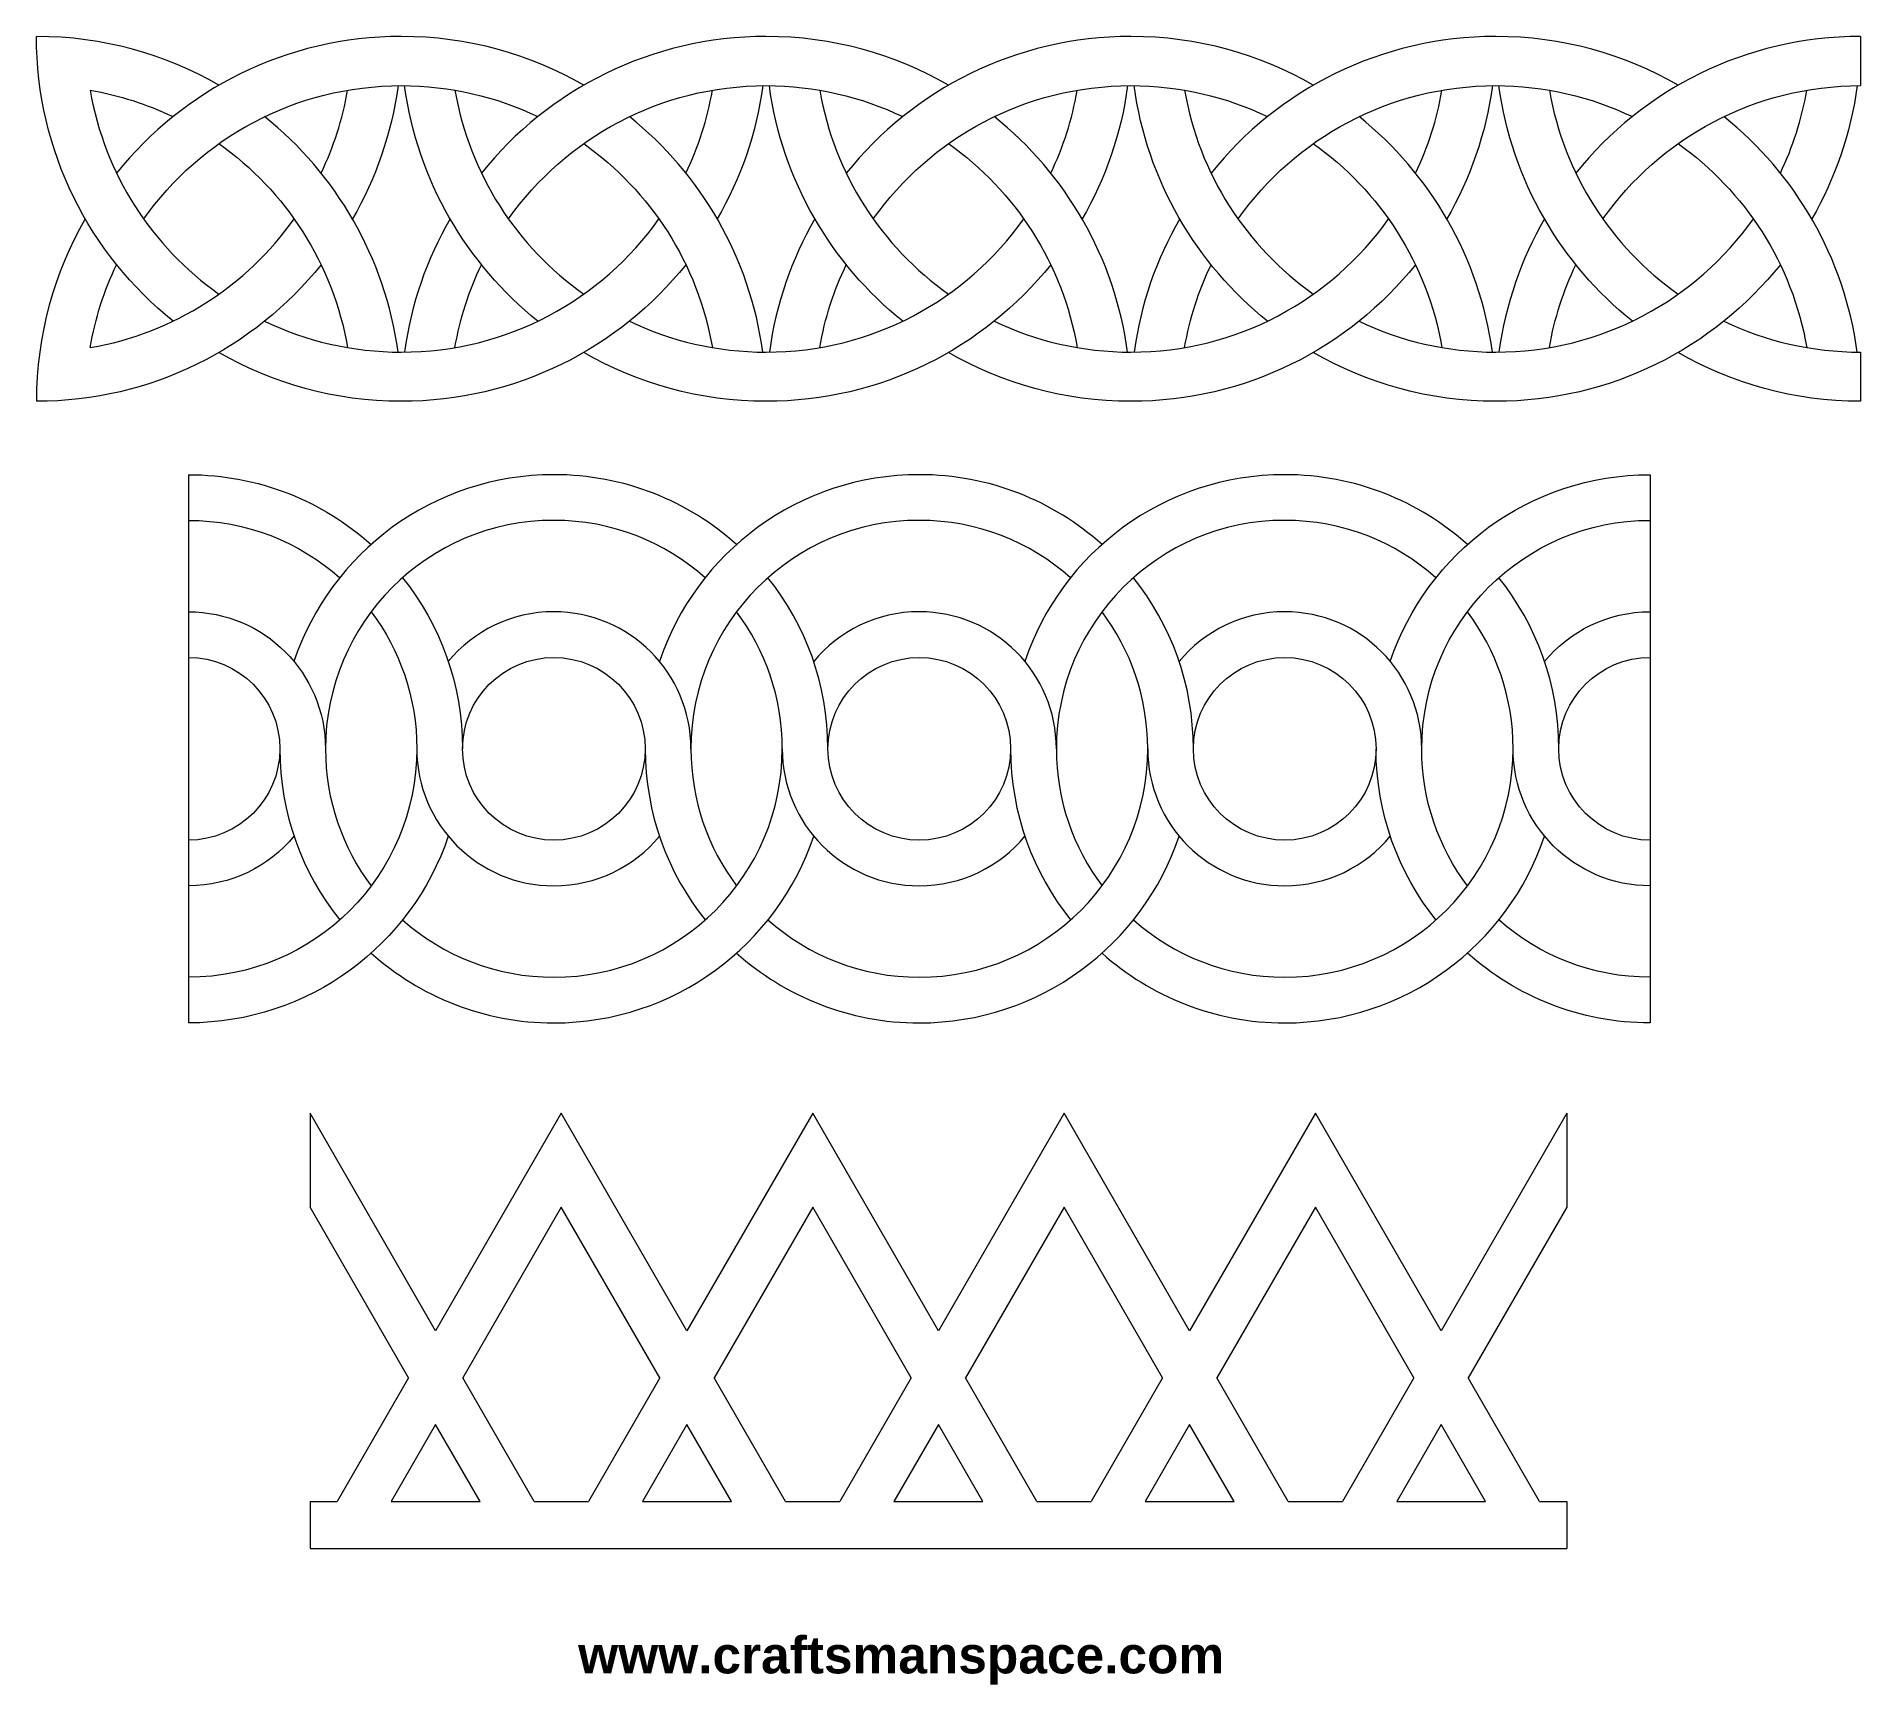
# Model space of a CAD drawing. Header units: millimetres. Extents: x -98 to 100, y -15 to 164.
import ezdxf

# ---------------------------------------------------------------- set-up
doc = ezdxf.new("R2010")
doc.units = ezdxf.units.MM
doc.header["$MEASUREMENT"] = 0
doc.layers.add('Default', color=7, linetype='Continuous')

msp = doc.modelspace()

# ---------------------------------------------------------------- linework, layer by layer
at = {"layer": 'Default', "lineweight": 20}
for centre in [(-42.13, 86.4), (-2.43, 86.4), (37.27, 86.4)]:
    msp.add_ellipse(centre, major_axis=(0, 9.92), ratio=1, dxfattribs=at)
for points in [[(-78.52, 158.48), (-84.35, 161.85), (-91.12, 163.78), (-98.34, 163.78)], [(-83.49, 132.86), (-92.54, 140.12), (-98.34, 151.27), (-98.34, 163.78)], [(99.82, 163.78), (87.31, 163.78), (76.16, 157.99), (68.9, 148.94)], [(99.82, 163.78), (99.82, 163.78), (99.82, 158.44), (99.82, 158.44)], [(-92.5, 157.94), (-89.33, 157.4), (-86.31, 156.42), (-83.49, 155.07)], [(-92.5, 157.94), (-90.94, 148.82), (-85.77, 140.93), (-78.52, 135.79)], [(-67.41, 148.94), (-66.06, 151.75), (-65.08, 154.77), (-64.54, 157.94)], [(-59.06, 158.44), (-59.76, 153.22), (-61.48, 148.33), (-64.01, 143.96)], [(-43.86, 132.86), (-51.6, 139.07), (-56.96, 148.12), (-58.35, 158.44)], [(-52.87, 157.94), (-51.31, 148.82), (-46.14, 140.93), (-38.89, 135.79)], [(-27.78, 148.94), (-26.43, 151.75), (-25.45, 154.77), (-24.91, 157.94)], [(-19.43, 158.44), (-20.13, 153.22), (-21.85, 148.33), (-24.38, 143.96)], [(-4.23, 132.86), (-11.97, 139.07), (-17.33, 148.12), (-18.72, 158.44)], [(-13.24, 157.94), (-11.68, 148.82), (-6.51, 140.93), (0.74, 135.79)], [(11.85, 148.94), (13.2, 151.75), (14.18, 154.77), (14.72, 157.94)], [(20.2, 158.44), (19.5, 153.22), (17.78, 148.33), (15.26, 143.96)], [(35.4, 132.86), (27.66, 139.07), (22.3, 148.12), (20.91, 158.44)], [(26.39, 157.94), (27.95, 148.82), (33.12, 140.93), (40.37, 135.79)], [(51.48, 148.94), (52.83, 151.75), (53.81, 154.77), (54.35, 157.94)], [(59.83, 158.44), (59.13, 153.22), (57.41, 148.33), (54.89, 143.96)], [(75.03, 132.86), (67.29, 139.07), (61.93, 148.12), (60.54, 158.44)], [(66.02, 157.94), (67.59, 148.82), (72.75, 140.93), (80, 135.79)], [(71.83, 143.96), (78.04, 152.72), (88.26, 158.44), (99.82, 158.44)], [(91.11, 148.94), (92.46, 151.75), (93.44, 154.77), (93.98, 157.94)], [(99.46, 158.44), (98.76, 153.22), (97.04, 148.33), (94.52, 143.96)], [(-59.06, 129.49), (-60.45, 139.8), (-65.81, 148.86), (-73.55, 155.07)], [(-19.43, 129.49), (-20.82, 139.8), (-26.18, 148.86), (-33.91, 155.07)], [(20.2, 129.49), (18.81, 139.8), (13.45, 148.86), (5.72, 155.07)], [(59.83, 129.49), (58.44, 139.8), (53.08, 148.86), (45.35, 155.07)], [(99.46, 129.49), (98.07, 139.8), (92.72, 148.86), (84.98, 155.07)], [(-78.52, 152.14), (-71.27, 146.99), (-66.1, 139.1), (-64.54, 129.98)], [(-38.89, 152.14), (-31.64, 146.99), (-26.47, 139.1), (-24.91, 129.98)], [(0.74, 152.14), (7.99, 146.99), (13.16, 139.1), (14.72, 129.98)], [(40.37, 152.14), (47.62, 146.99), (52.79, 139.1), (54.35, 129.98)], [(80, 152.14), (87.25, 146.99), (92.42, 139.1), (93.98, 129.98)], [(-93.03, 143.96), (-96.41, 138.13), (-98.34, 131.37), (-98.34, 124.15)], [(-92.5, 129.98), (-83.38, 131.55), (-75.49, 136.71), (-70.35, 143.96)], [(-53.4, 143.96), (-55.93, 139.6), (-57.65, 134.7), (-58.35, 129.49)], [(-13.77, 143.96), (-16.3, 139.6), (-18.01, 134.7), (-18.72, 129.49)], [(25.86, 143.96), (23.33, 139.6), (21.62, 134.7), (20.91, 129.49)], [(65.49, 143.96), (62.96, 139.6), (61.25, 134.7), (60.54, 129.49)], [(-67.41, 138.99), (-74.68, 129.94), (-85.83, 124.15), (-98.34, 124.15)], [(-92.5, 129.98), (-91.96, 133.16), (-90.98, 136.18), (-89.63, 138.99)], [(-52.87, 129.98), (-52.33, 133.16), (-51.35, 136.18), (-50, 138.99)], [(-13.24, 129.98), (-12.7, 133.16), (-11.72, 136.18), (-10.36, 138.99)], [(26.39, 129.98), (26.94, 133.16), (27.91, 136.18), (29.27, 138.99)], [(66.02, 129.98), (66.57, 133.16), (67.55, 136.18), (68.9, 138.99)], [(84.98, 132.86), (89.47, 130.7), (94.5, 129.49), (99.82, 129.49)], [(99.82, 124.15), (92.6, 124.15), (85.83, 126.08), (80, 129.45)], [(99.82, 129.49), (99.82, 129.49), (99.82, 124.15), (99.82, 124.15)], [(-81.83, 116.18), (-74.2, 116.18), (-67.25, 113.31), (-61.98, 108.6)], [(-81.83, 116.18), (-81.83, 116.18), (-81.83, 56.63), (-81.83, 56.63)], [(48.74, 95.9), (52.7, 107.69), (63.84, 116.18), (76.96, 116.18)], [(76.96, 116.18), (76.96, 116.18), (76.96, 56.63), (76.96, 56.63)], [(-81.83, 111.22), (-75.52, 111.22), (-69.77, 108.86), (-65.39, 104.99)], [(-58.57, 104.99), (-54.49, 99.9), (-52.05, 93.44), (-52.05, 86.4)], [(-12.36, 86.4), (-12.36, 93.44), (-14.79, 99.9), (-18.87, 104.99)], [(27.34, 86.4), (27.34, 93.44), (24.91, 99.9), (20.83, 104.99)], [(67.04, 86.4), (67.04, 93.44), (64.6, 99.9), (60.53, 104.99)], [(-81.83, 101.29), (-73.61, 101.29), (-66.94, 94.63), (-66.94, 86.4)], [(65.5, 95.9), (68.23, 99.19), (72.35, 101.29), (76.96, 101.29)], [(-71.9, 86.4), (-71.9, 79.37), (-69.47, 72.91), (-65.39, 67.82)], [(-32.2, 86.4), (-32.2, 79.37), (-29.77, 72.91), (-25.69, 67.82)], [(7.49, 86.4), (7.49, 79.37), (9.93, 72.91), (14.01, 67.82)], [(53.7, 67.82), (49.63, 72.91), (47.19, 79.37), (47.19, 86.4)], [(76.96, 71.52), (68.74, 71.52), (62.08, 78.18), (62.08, 86.4)], [(-53.6, 76.91), (-57.56, 65.12), (-68.7, 56.63), (-81.83, 56.63)], [(-70.36, 76.91), (-73.09, 73.62), (-77.21, 71.52), (-81.83, 71.52)], [(76.96, 61.59), (70.66, 61.59), (64.9, 63.94), (60.53, 67.82)], [(76.96, 56.63), (69.34, 56.63), (62.38, 59.5), (57.12, 64.21)]]:
    msp.add_open_spline(points, degree=3, dxfattribs=at)
for points, knots in [([(-38.89, 158.48), (-44.72, 161.85), (-51.49, 163.78), (-58.7, 163.78), (-58.7, 163.78), (-71.21, 163.78), (-82.36, 157.99), (-89.63, 148.94)], [0, 0, 0, 0, 0.333333, 0.333333, 0.333333, 0.333333, 1, 1, 1, 1]), ([(0.74, 158.48), (-5.09, 161.85), (-11.86, 163.78), (-19.07, 163.78), (-19.07, 163.78), (-31.58, 163.78), (-42.73, 157.99), (-50, 148.94)], [0, 0, 0, 0, 0.333333, 0.333333, 0.333333, 0.333333, 1, 1, 1, 1]), ([(40.37, 158.48), (34.54, 161.85), (27.78, 163.78), (20.56, 163.78), (20.56, 163.78), (8.05, 163.78), (-3.1, 157.99), (-10.36, 148.94)], [0, 0, 0, 0, 0.333333, 0.333333, 0.333333, 0.333333, 1, 1, 1, 1]), ([(80, 158.48), (74.17, 161.85), (67.41, 163.78), (60.19, 163.78), (60.19, 163.78), (47.68, 163.78), (36.53, 157.99), (29.27, 148.94)], [0, 0, 0, 0, 0.333333, 0.333333, 0.333333, 0.333333, 1, 1, 1, 1]), ([(-86.69, 143.96), (-80.48, 152.72), (-70.26, 158.44), (-58.7, 158.44), (-58.7, 158.44), (-53.39, 158.44), (-48.35, 157.23), (-43.86, 155.07)], [0, 0, 0, 0, 0.333333, 0.333333, 0.333333, 0.333333, 1, 1, 1, 1]), ([(-47.06, 143.96), (-40.85, 152.72), (-30.63, 158.44), (-19.07, 158.44), (-19.07, 158.44), (-13.76, 158.44), (-8.72, 157.23), (-4.23, 155.07)], [0, 0, 0, 0, 0.333333, 0.333333, 0.333333, 0.333333, 1, 1, 1, 1]), ([(-7.43, 143.96), (-1.22, 152.72), (9, 158.44), (20.56, 158.44), (20.56, 158.44), (25.87, 158.44), (30.91, 157.23), (35.4, 155.07)], [0, 0, 0, 0, 0.333333, 0.333333, 0.333333, 0.333333, 1, 1, 1, 1]), ([(32.2, 143.96), (38.41, 152.72), (48.63, 158.44), (60.19, 158.44), (60.19, 158.44), (65.5, 158.44), (70.54, 157.23), (75.03, 155.07)], [0, 0, 0, 0, 0.333333, 0.333333, 0.333333, 0.333333, 1, 1, 1, 1]), ([(-73.55, 132.86), (-69.05, 130.7), (-64.02, 129.49), (-58.7, 129.49), (-58.7, 129.49), (-47.15, 129.49), (-36.93, 135.2), (-30.72, 143.96)], [0, 0, 0, 0, 0.333333, 0.333333, 0.333333, 0.333333, 1, 1, 1, 1]), ([(-33.91, 132.86), (-29.42, 130.7), (-24.39, 129.49), (-19.07, 129.49), (-19.07, 129.49), (-7.52, 129.49), (2.7, 135.2), (8.92, 143.96)], [0, 0, 0, 0, 0.333333, 0.333333, 0.333333, 0.333333, 1, 1, 1, 1]), ([(5.72, 132.86), (10.21, 130.7), (15.24, 129.49), (20.56, 129.49), (20.56, 129.49), (32.11, 129.49), (42.33, 135.2), (48.55, 143.96)], [0, 0, 0, 0, 0.333333, 0.333333, 0.333333, 0.333333, 1, 1, 1, 1]), ([(45.35, 132.86), (49.84, 130.7), (54.87, 129.49), (60.19, 129.49), (60.19, 129.49), (71.74, 129.49), (81.96, 135.2), (88.18, 143.96)], [0, 0, 0, 0, 0.333333, 0.333333, 0.333333, 0.333333, 1, 1, 1, 1]), ([(-27.78, 138.99), (-35.05, 129.94), (-46.2, 124.15), (-58.7, 124.15), (-58.7, 124.15), (-65.92, 124.15), (-72.69, 126.08), (-78.52, 129.45)], [0, 0, 0, 0, 0.333333, 0.333333, 0.333333, 0.333333, 1, 1, 1, 1]), ([(11.85, 138.99), (4.58, 129.94), (-6.57, 124.15), (-19.07, 124.15), (-19.07, 124.15), (-26.29, 124.15), (-33.06, 126.08), (-38.89, 129.45)], [0, 0, 0, 0, 0.333333, 0.333333, 0.333333, 0.333333, 1, 1, 1, 1]), ([(51.48, 138.99), (44.22, 129.94), (33.06, 124.15), (20.56, 124.15), (20.56, 124.15), (13.34, 124.15), (6.57, 126.08), (0.74, 129.45)], [0, 0, 0, 0, 0.333333, 0.333333, 0.333333, 0.333333, 1, 1, 1, 1]), ([(91.11, 138.99), (83.85, 129.94), (72.69, 124.15), (60.19, 124.15), (60.19, 124.15), (52.97, 124.15), (46.2, 126.08), (40.37, 129.45)], [0, 0, 0, 0, 0.333333, 0.333333, 0.333333, 0.333333, 1, 1, 1, 1]), ([(-22.28, 108.6), (-27.55, 113.31), (-34.5, 116.18), (-42.13, 116.18), (-42.13, 116.18), (-55.25, 116.18), (-66.4, 107.69), (-70.36, 95.9)], [0, 0, 0, 0, 0.333333, 0.333333, 0.333333, 0.333333, 1, 1, 1, 1]), ([(17.42, 108.6), (12.15, 113.31), (5.19, 116.18), (-2.43, 116.18), (-2.43, 116.18), (-15.56, 116.18), (-26.7, 107.69), (-30.66, 95.9)], [0, 0, 0, 0, 0.333333, 0.333333, 0.333333, 0.333333, 1, 1, 1, 1]), ([(57.12, 108.6), (51.85, 113.31), (44.89, 116.18), (37.27, 116.18), (37.27, 116.18), (24.14, 116.18), (13, 107.69), (9.04, 95.9)], [0, 0, 0, 0, 0.333333, 0.333333, 0.333333, 0.333333, 1, 1, 1, 1]), ([(-25.69, 104.99), (-30.07, 108.86), (-35.82, 111.22), (-42.13, 111.22), (-42.13, 111.22), (-55.83, 111.22), (-66.94, 100.11), (-66.94, 86.4), (-66.94, 86.4), (-66.94, 80.82), (-65.09, 75.66), (-61.98, 71.52)], [0, 0, 0, 0, 0.25, 0.25, 0.25, 0.25, 0.5, 0.5, 0.5, 0.5, 1, 1, 1, 1]), ([(14.01, 104.99), (9.63, 108.86), (3.87, 111.22), (-2.43, 111.22), (-2.43, 111.22), (-16.13, 111.22), (-27.24, 100.11), (-27.24, 86.4), (-27.24, 86.4), (-27.24, 80.82), (-25.4, 75.66), (-22.28, 71.52)], [0, 0, 0, 0, 0.25, 0.25, 0.25, 0.25, 0.5, 0.5, 0.5, 0.5, 1, 1, 1, 1]), ([(53.7, 104.99), (49.33, 108.86), (43.57, 111.22), (37.27, 111.22), (37.27, 111.22), (23.56, 111.22), (12.46, 100.11), (12.46, 86.4), (12.46, 86.4), (12.46, 80.82), (14.3, 75.66), (17.42, 71.52)], [0, 0, 0, 0, 0.25, 0.25, 0.25, 0.25, 0.5, 0.5, 0.5, 0.5, 1, 1, 1, 1]), ([(57.12, 71.52), (54, 75.66), (52.15, 80.82), (52.15, 86.4), (52.15, 86.4), (52.15, 100.11), (63.26, 111.22), (76.96, 111.22)], [0, 0, 0, 0, 0.333333, 0.333333, 0.333333, 0.333333, 1, 1, 1, 1]), ([(-61.98, 101.29), (-58.86, 97.15), (-57.02, 91.99), (-57.02, 86.4), (-57.02, 86.4), (-57.02, 72.7), (-68.12, 61.59), (-81.83, 61.59)], [0, 0, 0, 0, 0.333333, 0.333333, 0.333333, 0.333333, 1, 1, 1, 1]), ([(-58.57, 67.82), (-54.19, 63.94), (-48.43, 61.59), (-42.13, 61.59), (-42.13, 61.59), (-28.43, 61.59), (-17.32, 72.7), (-17.32, 86.4), (-17.32, 86.4), (-17.32, 91.99), (-19.16, 97.15), (-22.28, 101.29)], [0, 0, 0, 0, 0.25, 0.25, 0.25, 0.25, 0.5, 0.5, 0.5, 0.5, 1, 1, 1, 1]), ([(-27.24, 86.4), (-27.24, 94.63), (-33.91, 101.29), (-42.13, 101.29), (-42.13, 101.29), (-46.74, 101.29), (-50.87, 99.19), (-53.6, 95.9)], [0, 0, 0, 0, 0.333333, 0.333333, 0.333333, 0.333333, 1, 1, 1, 1]), ([(-18.87, 67.82), (-14.49, 63.94), (-8.74, 61.59), (-2.43, 61.59), (-2.43, 61.59), (11.27, 61.59), (22.38, 72.7), (22.38, 86.4), (22.38, 86.4), (22.38, 91.99), (20.53, 97.15), (17.42, 101.29)], [0, 0, 0, 0, 0.25, 0.25, 0.25, 0.25, 0.5, 0.5, 0.5, 0.5, 1, 1, 1, 1]), ([(12.46, 86.4), (12.46, 94.63), (5.79, 101.29), (-2.43, 101.29), (-2.43, 101.29), (-7.05, 101.29), (-11.17, 99.19), (-13.9, 95.9)], [0, 0, 0, 0, 0.333333, 0.333333, 0.333333, 0.333333, 1, 1, 1, 1]), ([(20.83, 67.82), (25.21, 63.94), (30.96, 61.59), (37.27, 61.59), (37.27, 61.59), (50.97, 61.59), (62.08, 72.7), (62.08, 86.4), (62.08, 86.4), (62.08, 91.99), (60.23, 97.15), (57.12, 101.29)], [0, 0, 0, 0, 0.25, 0.25, 0.25, 0.25, 0.5, 0.5, 0.5, 0.5, 1, 1, 1, 1]), ([(52.15, 86.4), (52.15, 94.63), (45.49, 101.29), (37.27, 101.29), (37.27, 101.29), (32.65, 101.29), (28.53, 99.19), (25.8, 95.9)], [0, 0, 0, 0, 0.333333, 0.333333, 0.333333, 0.333333, 1, 1, 1, 1]), ([(-81.83, 96.33), (-76.35, 96.33), (-71.9, 91.89), (-71.9, 86.4), (-71.9, 86.4), (-71.9, 80.92), (-76.35, 76.48), (-81.83, 76.48)], [0, 0, 0, 0, 0.333333, 0.333333, 0.333333, 0.333333, 1, 1, 1, 1]), ([(76.96, 76.48), (71.48, 76.48), (67.04, 80.92), (67.04, 86.4), (67.04, 86.4), (67.04, 91.89), (71.48, 96.33), (76.96, 96.33)], [0, 0, 0, 0, 0.333333, 0.333333, 0.333333, 0.333333, 1, 1, 1, 1]), ([(-57.02, 86.4), (-57.02, 78.18), (-50.35, 71.52), (-42.13, 71.52), (-42.13, 71.52), (-37.51, 71.52), (-33.39, 73.62), (-30.66, 76.91)], [0, 0, 0, 0, 0.333333, 0.333333, 0.333333, 0.333333, 1, 1, 1, 1]), ([(-17.32, 86.4), (-17.32, 78.18), (-10.65, 71.52), (-2.43, 71.52), (-2.43, 71.52), (2.18, 71.52), (6.31, 73.62), (9.04, 76.91)], [0, 0, 0, 0, 0.333333, 0.333333, 0.333333, 0.333333, 1, 1, 1, 1]), ([(22.38, 86.4), (22.38, 78.18), (29.05, 71.52), (37.27, 71.52), (37.27, 71.52), (41.88, 71.52), (46.01, 73.62), (48.74, 76.91)], [0, 0, 0, 0, 0.333333, 0.333333, 0.333333, 0.333333, 1, 1, 1, 1]), ([(-61.98, 64.21), (-56.71, 59.5), (-49.75, 56.63), (-42.13, 56.63), (-42.13, 56.63), (-29, 56.63), (-17.86, 65.12), (-13.9, 76.91)], [0, 0, 0, 0, 0.333333, 0.333333, 0.333333, 0.333333, 1, 1, 1, 1]), ([(-22.28, 64.21), (-17.01, 59.5), (-10.06, 56.63), (-2.43, 56.63), (-2.43, 56.63), (10.69, 56.63), (21.84, 65.12), (25.8, 76.91)], [0, 0, 0, 0, 0.333333, 0.333333, 0.333333, 0.333333, 1, 1, 1, 1]), ([(17.42, 64.21), (22.69, 59.5), (29.64, 56.63), (37.27, 56.63), (37.27, 56.63), (50.39, 56.63), (61.53, 65.12), (65.5, 76.91)], [0, 0, 0, 0, 0.333333, 0.333333, 0.333333, 0.333333, 1, 1, 1, 1])]:
    msp.add_open_spline(points, degree=3, knots=knots, dxfattribs=at)
at = {"layer": 'Default', "lineweight": 9}
for points in [[(-54.97, 23.18), (-54.97, 23.18), (-68.62, 46.83), (-68.62, 46.83)], [(-68.62, 46.83), (-68.62, 46.83), (-68.62, 36.63), (-68.62, 36.63)], [(-41.32, 46.83), (-41.32, 46.83), (-54.97, 23.18), (-54.97, 23.18)], [(-27.67, 23.18), (-27.67, 23.18), (-41.32, 46.83), (-41.32, 46.83)], [(-14.01, 46.83), (-14.01, 46.83), (-27.67, 23.18), (-27.67, 23.18)], [(-0.36, 23.18), (-0.36, 23.18), (-14.01, 46.83), (-14.01, 46.83)], [(13.29, 46.83), (13.29, 46.83), (-0.36, 23.18), (-0.36, 23.18)], [(26.94, 23.18), (26.94, 23.18), (13.29, 46.83), (13.29, 46.83)], [(40.6, 46.83), (40.6, 46.83), (26.94, 23.18), (26.94, 23.18)], [(54.25, 23.18), (54.25, 23.18), (40.6, 46.83), (40.6, 46.83)], [(67.9, 46.83), (67.9, 46.83), (54.25, 23.18), (54.25, 23.18)], [(67.9, 46.83), (67.9, 46.83), (67.9, 36.63), (67.9, 36.63)], [(-57.91, 18.09), (-57.91, 18.09), (-68.62, 36.63), (-68.62, 36.63)], [(-41.32, 36.63), (-41.32, 36.63), (-52.03, 18.09), (-52.03, 18.09)], [(-30.61, 18.09), (-30.61, 18.09), (-41.32, 36.63), (-41.32, 36.63)], [(-14.01, 36.63), (-14.01, 36.63), (-24.72, 18.09), (-24.72, 18.09)], [(-3.31, 18.09), (-3.31, 18.09), (-14.01, 36.63), (-14.01, 36.63)], [(13.29, 36.63), (13.29, 36.63), (2.58, 18.09), (2.58, 18.09)], [(24, 18.09), (24, 18.09), (13.29, 36.63), (13.29, 36.63)], [(40.6, 36.63), (40.6, 36.63), (29.89, 18.09), (29.89, 18.09)], [(51.3, 18.09), (51.3, 18.09), (40.6, 36.63), (40.6, 36.63)], [(67.9, 36.63), (67.9, 36.63), (57.19, 18.09), (57.19, 18.09)], [(-57.91, 18.09), (-57.91, 18.09), (-65.68, 4.64), (-65.68, 4.64)], [(-44.26, 4.64), (-44.26, 4.64), (-52.03, 18.09), (-52.03, 18.09)], [(-30.61, 18.09), (-30.61, 18.09), (-38.37, 4.64), (-38.37, 4.64)], [(-16.96, 4.64), (-16.96, 4.64), (-24.72, 18.09), (-24.72, 18.09)], [(-3.31, 18.09), (-3.31, 18.09), (-11.07, 4.64), (-11.07, 4.64)], [(10.35, 4.64), (10.35, 4.64), (2.58, 18.09), (2.58, 18.09)], [(24, 18.09), (24, 18.09), (16.23, 4.64), (16.23, 4.64)], [(37.65, 4.64), (37.65, 4.64), (29.89, 18.09), (29.89, 18.09)], [(51.3, 18.09), (51.3, 18.09), (43.54, 4.64), (43.54, 4.64)], [(64.96, 4.64), (64.96, 4.64), (57.19, 18.09), (57.19, 18.09)], [(-54.97, 12.99), (-54.97, 12.99), (-59.79, 4.64), (-59.79, 4.64)], [(-50.15, 4.64), (-50.15, 4.64), (-54.97, 12.99), (-54.97, 12.99)], [(-27.67, 12.99), (-27.67, 12.99), (-32.49, 4.64), (-32.49, 4.64)], [(-22.84, 4.64), (-22.84, 4.64), (-27.67, 12.99), (-27.67, 12.99)], [(-0.36, 12.99), (-0.36, 12.99), (-5.18, 4.64), (-5.18, 4.64)], [(4.46, 4.64), (4.46, 4.64), (-0.36, 12.99), (-0.36, 12.99)], [(26.94, 12.99), (26.94, 12.99), (22.12, 4.64), (22.12, 4.64)], [(31.76, 4.64), (31.76, 4.64), (26.94, 12.99), (26.94, 12.99)], [(54.25, 12.99), (54.25, 12.99), (49.43, 4.64), (49.43, 4.64)], [(59.07, 4.64), (59.07, 4.64), (54.25, 12.99), (54.25, 12.99)], [(-68.62, 4.64), (-68.62, 4.64), (-68.62, -0.46), (-68.62, -0.46)], [(-68.62, 4.64), (-68.62, 4.64), (-65.68, 4.64), (-65.68, 4.64)], [(-59.79, 4.64), (-59.79, 4.64), (-50.15, 4.64), (-50.15, 4.64)], [(-59.79, 4.64), (-59.79, 4.64), (-50.15, 4.64), (-50.15, 4.64)], [(-44.26, 4.64), (-44.26, 4.64), (-38.37, 4.64), (-38.37, 4.64)], [(-32.49, 4.64), (-32.49, 4.64), (-22.84, 4.64), (-22.84, 4.64)], [(-32.49, 4.64), (-32.49, 4.64), (-22.84, 4.64), (-22.84, 4.64)], [(-16.96, 4.64), (-16.96, 4.64), (-11.07, 4.64), (-11.07, 4.64)], [(-5.18, 4.64), (-5.18, 4.64), (4.46, 4.64), (4.46, 4.64)], [(-5.18, 4.64), (-5.18, 4.64), (4.46, 4.64), (4.46, 4.64)], [(10.35, 4.64), (10.35, 4.64), (16.23, 4.64), (16.23, 4.64)], [(22.12, 4.64), (22.12, 4.64), (31.76, 4.64), (31.76, 4.64)], [(22.12, 4.64), (22.12, 4.64), (31.76, 4.64), (31.76, 4.64)], [(37.65, 4.64), (37.65, 4.64), (43.54, 4.64), (43.54, 4.64)], [(49.43, 4.64), (49.43, 4.64), (59.07, 4.64), (59.07, 4.64)], [(49.43, 4.64), (49.43, 4.64), (59.07, 4.64), (59.07, 4.64)], [(64.96, 4.64), (64.96, 4.64), (67.9, 4.64), (67.9, 4.64)], [(67.9, 4.64), (67.9, 4.64), (67.9, -0.46), (67.9, -0.46)], [(-68.62, -0.46), (-68.62, -0.46), (67.9, -0.46), (67.9, -0.46)]]:
    msp.add_open_spline(points, degree=3, dxfattribs=at)

# ---------------------------------------------------------------- texts
at = {"insert": (-39.49, -10.03), "char_height": 4, "width": 108.6611, "attachment_point": 1}
msp.add_mtext('{\\fArial|b1|i0|c0|p34;www.craftsmanspace.com}', dxfattribs=at)

doc.saveas('drawing.dxf')
